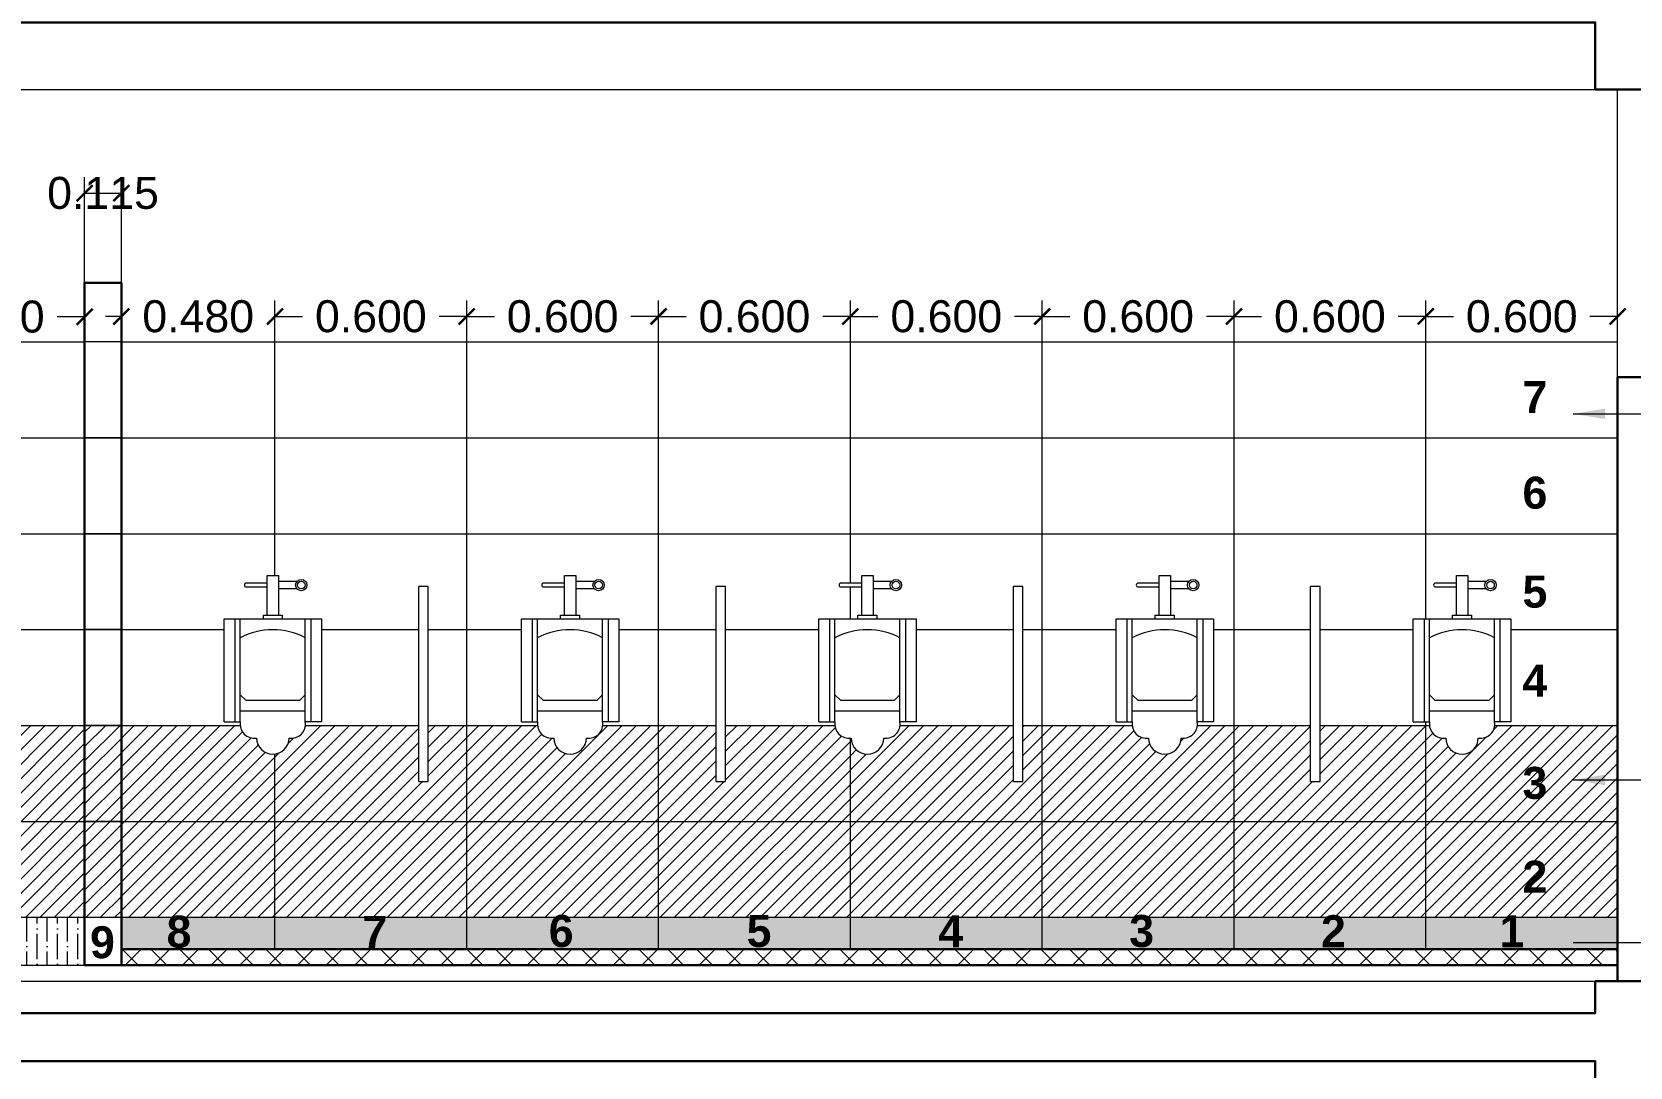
# Model space of a CAD drawing. Header units: millimetres. Extents: x 2733 to 5909, y 1038 to 2089.
# Drawn here: x 2846.129 to 2851.128, y 1044.794 to 1048.033 of the extents above; entities that cross this region are included whole.
import ezdxf

# ---------------------------------------------------------------- set-up
doc = ezdxf.new("R2010")
doc.units = ezdxf.units.MM
doc.header["$PDMODE"] = 35
doc.layers.get('0').update_dxf_attribs({"lineweight": 20})
doc.layers.get('Defpoints').update_dxf_attribs({"lineweight": 15})
for name, color, linetype, lineweight in [('beam', 43, 'Continuous', 20), ('CUBICAL TOILET', 5, 'Continuous', 15), ('DIM', 6, 'Continuous', 18), ('dim.1', 6, 'Continuous', 18), ('Fixture', 44, 'Continuous', 13), ('FLOOR FINISH', 10, 'Continuous', 15), ('Hatch', 43, 'Continuous', 13), ('rcc', 5, 'Continuous', 30), ('TILE HATCH-2', 123, 'Continuous', 9), ('Tiles', 91, 'Continuous', 9), ('Tiles-Text', 230, 'Continuous', 18), ('Wall', 7, 'Continuous', 30)]:
    doc.layers.add(name, color=color, linetype=linetype, lineweight=lineweight)
doc.styles.add('ATTR', font='romans.shx', dxfattribs={"width": 0.8, "height": 0.7})
doc.styles.add('dim-stylus bt', font='arial.ttf')
doc.styles.add('Tabrej', font='arial.ttf')
doc.dimstyles.new('DIMEN', dxfattribs={"dimtxt": 0.3, "dimasz": 0.25, "dimexe": 0.18, "dimexo": 0.0625, "dimgap": 0.09, "dimtad": 0, "dimdec": 3, "dimzin": 0, "dimdsep": 46, "dimtxsty": 'Tabrej', "dimcen": 0, "dimclrd": 256, "dimclre": 256, "dimclrt": 7, "dimadec": 0, "dimazin": 0, "dimtfac": 1, "dimtdec": 3, "dimtofl": 0, "dimtmove": 0, "dimatfit": 1, "dimfxl": 0, "dimtolj": 1, "dimtzin": 0, "dimlwd": -1, "dimlwe": -1, "dimarcsym": 0})
doc.dimstyles.new('Tabrej', dxfattribs={"dimtxt": 4, "dimasz": 0.45, "dimexe": 0.18, "dimexo": 0.0625, "dimgap": 0.09, "dimtad": 0, "dimdec": 3, "dimzin": 0, "dimdsep": 46, "dimtxsty": 'Tabrej', "dimcen": 0, "dimclrd": 256, "dimclre": 256, "dimclrt": 7, "dimaunit": 1, "dimadec": 3, "dimazin": 0, "dimtfac": 1, "dimtdec": 3, "dimtofl": 0, "dimtmove": 0, "dimatfit": 3, "dimfxl": 0, "dimtolj": 1, "dimtzin": 0, "dimlwd": -1, "dimlwe": -1, "dimarcsym": 0})
pattern_1 = [(90, (120.439148, -6.5), (-0.03175, 0.0555625), [0.079375, -0.015875, 0, -0.015875])]

# ---------------------------------------------------------------- blocks, each defined once
blk = doc.blocks.new('_ArchTick')
at = {"color": 0, "const_width": 0.15}
blk.add_lwpolyline([(-0.5, -0.5), (0.5, 0.5)], dxfattribs=at)
blk = doc.blocks.new('*D425')
at = {"layer": 'Defpoints', "color": 0, "lineweight": 15, "transparency": 16777216}
for p in [(2847.489, 1047.1424), (2846.889, 1047.0685), (2847.489, 1047.0635)]:
    blk.add_point(p, dxfattribs=at)
at = {"layer": 'DIM', "transparency": 16777216}
for p, q in [((2846.889, 1047.07), (2846.889, 1047.1924)), ((2847.489, 1047.065), (2847.489, 1047.1924)), ((2846.889, 1047.1424), (2846.9754, 1047.1424)), ((2847.489, 1047.1424), (2847.4025, 1047.1424))]:
    blk.add_line(p, q, dxfattribs=at)
at = {"layer": 'DIM', "transparency": 16777216, "xscale": 0.05, "yscale": 0.05, "zscale": 0.05, "rotation": 180}
blk.add_blockref('_ArchTick', (2846.889, 1047.1424), dxfattribs=at)
at = {"layer": 'DIM', "transparency": 16777216, "xscale": 0.05, "yscale": 0.05, "zscale": 0.05}
blk.add_blockref('_ArchTick', (2847.489, 1047.1424), dxfattribs=at)
at = {"layer": 'DIM', "color": 7, "transparency": 16777216, "insert": (2847.189, 1047.1424), "char_height": 0.1, "attachment_point": 5, "style": 'Tabrej'}
blk.add_mtext('\\A1;0.600', dxfattribs=at)
blk = doc.blocks.new('*D427')
at = {"layer": 'Defpoints', "color": 0, "lineweight": 15, "transparency": 16777216}
for p in [(2846.889, 1047.1424), (2846.4088, 1047.0625), (2846.889, 1047.0635)]:
    blk.add_point(p, dxfattribs=at)
at = {"layer": 'DIM', "transparency": 16777216}
for p, q in [((2846.4088, 1047.064), (2846.4088, 1047.1924)), ((2846.889, 1047.065), (2846.889, 1047.1924)), ((2846.4088, 1047.1424), (2846.3588, 1047.1424)), ((2846.889, 1047.1424), (2846.939, 1047.1424))]:
    blk.add_line(p, q, dxfattribs=at)
at = {"layer": 'DIM', "transparency": 16777216, "xscale": 0.05, "yscale": 0.05, "zscale": 0.05}
blk.add_blockref('_ArchTick', (2846.4088, 1047.1424), dxfattribs=at)
at = {"layer": 'DIM', "transparency": 16777216, "xscale": 0.05, "yscale": 0.05, "zscale": 0.05, "rotation": 180}
blk.add_blockref('_ArchTick', (2846.889, 1047.1424), dxfattribs=at)
at = {"layer": 'DIM', "color": 7, "transparency": 16777216, "insert": (2846.6489, 1047.1424), "char_height": 0.1, "attachment_point": 5, "style": 'Tabrej'}
blk.add_mtext('\\A1;0.480', dxfattribs=at)
blk = doc.blocks.new('*D421')
at = {"layer": 'Defpoints', "color": 0, "lineweight": 15, "transparency": 16777216}
for p in [(2848.689, 1047.1424), (2848.089, 1047.0685), (2848.689, 1047.0635)]:
    blk.add_point(p, dxfattribs=at)
at = {"layer": 'DIM', "transparency": 16777216}
for p, q in [((2848.089, 1047.07), (2848.089, 1047.1924)), ((2848.689, 1047.065), (2848.689, 1047.1924)), ((2848.089, 1047.1424), (2848.1754, 1047.1424)), ((2848.689, 1047.1424), (2848.6025, 1047.1424))]:
    blk.add_line(p, q, dxfattribs=at)
at = {"layer": 'DIM', "transparency": 16777216, "xscale": 0.05, "yscale": 0.05, "zscale": 0.05, "rotation": 180}
blk.add_blockref('_ArchTick', (2848.089, 1047.1424), dxfattribs=at)
at = {"layer": 'DIM', "transparency": 16777216, "xscale": 0.05, "yscale": 0.05, "zscale": 0.05}
blk.add_blockref('_ArchTick', (2848.689, 1047.1424), dxfattribs=at)
at = {"layer": 'DIM', "color": 7, "transparency": 16777216, "insert": (2848.389, 1047.1424), "char_height": 0.1, "attachment_point": 5, "style": 'Tabrej'}
blk.add_mtext('\\A1;0.600', dxfattribs=at)
blk = doc.blocks.new('*D422')
at = {"layer": 'Defpoints', "color": 0, "lineweight": 15, "transparency": 16777216}
for p in [(2848.089, 1047.1424), (2847.489, 1047.0685), (2848.089, 1047.0635)]:
    blk.add_point(p, dxfattribs=at)
at = {"layer": 'DIM', "transparency": 16777216}
for p, q in [((2847.489, 1047.07), (2847.489, 1047.1924)), ((2848.089, 1047.065), (2848.089, 1047.1924)), ((2847.489, 1047.1424), (2847.5754, 1047.1424)), ((2848.089, 1047.1424), (2848.0025, 1047.1424))]:
    blk.add_line(p, q, dxfattribs=at)
at = {"layer": 'DIM', "transparency": 16777216, "xscale": 0.05, "yscale": 0.05, "zscale": 0.05, "rotation": 180}
blk.add_blockref('_ArchTick', (2847.489, 1047.1424), dxfattribs=at)
at = {"layer": 'DIM', "transparency": 16777216, "xscale": 0.05, "yscale": 0.05, "zscale": 0.05}
blk.add_blockref('_ArchTick', (2848.089, 1047.1424), dxfattribs=at)
at = {"layer": 'DIM', "color": 7, "transparency": 16777216, "insert": (2847.789, 1047.1424), "char_height": 0.1, "attachment_point": 5, "style": 'Tabrej'}
blk.add_mtext('\\A1;0.600', dxfattribs=at)
blk = doc.blocks.new('*D428')
at = {"layer": 'Defpoints', "color": 0, "lineweight": 15, "transparency": 16777216}
for p in [(2849.889, 1047.1424), (2849.289, 1047.0685), (2849.889, 1047.0635)]:
    blk.add_point(p, dxfattribs=at)
at = {"layer": 'DIM', "transparency": 16777216}
for p, q in [((2849.289, 1047.07), (2849.289, 1047.1924)), ((2849.889, 1047.065), (2849.889, 1047.1924)), ((2849.289, 1047.1424), (2849.3754, 1047.1424)), ((2849.889, 1047.1424), (2849.8025, 1047.1424))]:
    blk.add_line(p, q, dxfattribs=at)
at = {"layer": 'DIM', "transparency": 16777216, "xscale": 0.05, "yscale": 0.05, "zscale": 0.05, "rotation": 180}
blk.add_blockref('_ArchTick', (2849.289, 1047.1424), dxfattribs=at)
at = {"layer": 'DIM', "transparency": 16777216, "xscale": 0.05, "yscale": 0.05, "zscale": 0.05}
blk.add_blockref('_ArchTick', (2849.889, 1047.1424), dxfattribs=at)
at = {"layer": 'DIM', "color": 7, "transparency": 16777216, "insert": (2849.589, 1047.1424), "char_height": 0.1, "attachment_point": 5, "style": 'Tabrej'}
blk.add_mtext('\\A1;0.600', dxfattribs=at)
blk = doc.blocks.new('*D429')
at = {"layer": 'Defpoints', "color": 0, "lineweight": 15, "transparency": 16777216}
for p in [(2849.289, 1047.1424), (2848.689, 1047.0685), (2849.289, 1047.0635)]:
    blk.add_point(p, dxfattribs=at)
at = {"layer": 'DIM', "transparency": 16777216}
for p, q in [((2848.689, 1047.07), (2848.689, 1047.1924)), ((2849.289, 1047.065), (2849.289, 1047.1924)), ((2848.689, 1047.1424), (2848.7754, 1047.1424)), ((2849.289, 1047.1424), (2849.2025, 1047.1424))]:
    blk.add_line(p, q, dxfattribs=at)
at = {"layer": 'DIM', "transparency": 16777216, "xscale": 0.05, "yscale": 0.05, "zscale": 0.05, "rotation": 180}
blk.add_blockref('_ArchTick', (2848.689, 1047.1424), dxfattribs=at)
at = {"layer": 'DIM', "transparency": 16777216, "xscale": 0.05, "yscale": 0.05, "zscale": 0.05}
blk.add_blockref('_ArchTick', (2849.289, 1047.1424), dxfattribs=at)
at = {"layer": 'DIM', "color": 7, "transparency": 16777216, "insert": (2848.989, 1047.1424), "char_height": 0.1, "attachment_point": 5, "style": 'Tabrej'}
blk.add_mtext('\\A1;0.600', dxfattribs=at)
blk = doc.blocks.new('*D430')
at = {"layer": 'Defpoints', "color": 0, "lineweight": 15, "transparency": 16777216}
for p in [(2851.089, 1047.1424), (2850.489, 1047.0685), (2851.089, 1047.0635)]:
    blk.add_point(p, dxfattribs=at)
at = {"layer": 'DIM', "transparency": 16777216}
for p, q in [((2850.489, 1047.07), (2850.489, 1047.1924)), ((2851.089, 1047.065), (2851.089, 1047.1924)), ((2850.489, 1047.1424), (2850.5754, 1047.1424)), ((2851.089, 1047.1424), (2851.0025, 1047.1424))]:
    blk.add_line(p, q, dxfattribs=at)
at = {"layer": 'DIM', "transparency": 16777216, "xscale": 0.05, "yscale": 0.05, "zscale": 0.05, "rotation": 180}
blk.add_blockref('_ArchTick', (2850.489, 1047.1424), dxfattribs=at)
at = {"layer": 'DIM', "transparency": 16777216, "xscale": 0.05, "yscale": 0.05, "zscale": 0.05}
blk.add_blockref('_ArchTick', (2851.089, 1047.1424), dxfattribs=at)
at = {"layer": 'DIM', "color": 7, "transparency": 16777216, "insert": (2850.789, 1047.1424), "char_height": 0.1, "attachment_point": 5, "style": 'Tabrej'}
blk.add_mtext('\\A1;0.600', dxfattribs=at)
blk = doc.blocks.new('*D431')
at = {"layer": 'Defpoints', "color": 0, "lineweight": 15, "transparency": 16777216}
for p in [(2850.489, 1047.1424), (2849.889, 1047.0685), (2850.489, 1047.0635)]:
    blk.add_point(p, dxfattribs=at)
at = {"layer": 'DIM', "transparency": 16777216}
for p, q in [((2849.889, 1047.07), (2849.889, 1047.1924)), ((2850.489, 1047.065), (2850.489, 1047.1924)), ((2849.889, 1047.1424), (2849.9754, 1047.1424)), ((2850.489, 1047.1424), (2850.4025, 1047.1424))]:
    blk.add_line(p, q, dxfattribs=at)
at = {"layer": 'DIM', "transparency": 16777216, "xscale": 0.05, "yscale": 0.05, "zscale": 0.05, "rotation": 180}
blk.add_blockref('_ArchTick', (2849.889, 1047.1424), dxfattribs=at)
at = {"layer": 'DIM', "transparency": 16777216, "xscale": 0.05, "yscale": 0.05, "zscale": 0.05}
blk.add_blockref('_ArchTick', (2850.489, 1047.1424), dxfattribs=at)
at = {"layer": 'DIM', "color": 7, "transparency": 16777216, "insert": (2850.189, 1047.1424), "char_height": 0.1, "attachment_point": 5, "style": 'Tabrej'}
blk.add_mtext('\\A1;0.600', dxfattribs=at)
blk = doc.blocks.new('*D506')
at = {"layer": 'Defpoints', "color": 0, "lineweight": 15, "transparency": 16777216}
for p in [(2846.4088, 1047.5283), (2846.2938, 1047.246), (2846.4088, 1047.246)]:
    blk.add_point(p, dxfattribs=at)
at = {"layer": 'DIM', "transparency": 16777216}
for p, q in [((2846.2938, 1047.2475), (2846.2938, 1047.5783)), ((2846.4088, 1047.2475), (2846.4088, 1047.5783)), ((2846.2938, 1047.5283), (2846.4088, 1047.5283))]:
    blk.add_line(p, q, dxfattribs=at)
at = {"layer": 'DIM', "transparency": 16777216, "xscale": 0.05, "yscale": 0.05, "zscale": 0.05, "rotation": 180}
blk.add_blockref('_ArchTick', (2846.2938, 1047.5283), dxfattribs=at)
at = {"layer": 'DIM', "transparency": 16777216, "xscale": 0.05, "yscale": 0.05, "zscale": 0.05}
blk.add_blockref('_ArchTick', (2846.4088, 1047.5283), dxfattribs=at)
at = {"layer": 'DIM', "color": 7, "transparency": 16777216, "insert": (2846.3513, 1047.5283), "char_height": 0.1, "attachment_point": 5, "style": 'Tabrej'}
blk.add_mtext('\\A1;0.115', dxfattribs=at)
blk = doc.blocks.new('*D927')
at = {"layer": 'Defpoints', "color": 0, "lineweight": 15, "transparency": 16777216}
for p in [(2846.2938, 1047.1414), (2845.6938, 1047.0675), (2846.2938, 1047.0625)]:
    blk.add_point(p, dxfattribs=at)
at = {"layer": 'DIM', "transparency": 16777216}
for p, q in [((2845.6938, 1047.069), (2845.6938, 1047.1914)), ((2846.2938, 1047.064), (2846.2938, 1047.1914)), ((2845.6938, 1047.1414), (2845.7802, 1047.1414)), ((2846.2938, 1047.1414), (2846.2074, 1047.1414))]:
    blk.add_line(p, q, dxfattribs=at)
at = {"layer": 'DIM', "transparency": 16777216, "xscale": 0.05, "yscale": 0.05, "zscale": 0.05, "rotation": 180}
blk.add_blockref('_ArchTick', (2845.6938, 1047.1414), dxfattribs=at)
at = {"layer": 'DIM', "transparency": 16777216, "xscale": 0.05, "yscale": 0.05, "zscale": 0.05}
blk.add_blockref('_ArchTick', (2846.2938, 1047.1414), dxfattribs=at)
at = {"layer": 'DIM', "color": 7, "transparency": 16777216, "insert": (2845.9938, 1047.1414), "char_height": 0.1, "attachment_point": 5, "style": 'Tabrej'}
blk.add_mtext('\\A1;0.600', dxfattribs=at)
blk = doc.blocks.new('Urinal Toilet 2 EV')
for p, q in [((-1.05, 33), (1.05, 33)), ((-1.05, 25.7), (-1.05, 33)), ((1.05, 33), (1.05, 25.7)), ((-1.05, 31.6), (-4.9, 31.6)), ((-4.9, 30.9), (-1.05, 30.9)), ((1.05, 31.95), (4.483, 31.95)), ((4.472, 30.55), (1.05, 30.55)), ((-7, 25), (-7, 6)), ((-6, 6), (-6, 25)), ((-1.75, 25), (-1.75, 25.7)), ((-1.75, 25.7), (1.75, 25.7)), ((1.75, 25.7), (1.75, 25)), ((6, 6), (6, 25)), ((7, 25), (7, 6)), ((-6, 11), (-5, 10)), ((-5, 10), (5, 10)), ((5, 10), (6, 11)), ((-9, 6), (-6, 6)), ((-6, 8), (6, 8)), ((9, 6), (6, 6))]:
    blk.add_line(p, q)
blk.add_lwpolyline([(-9, 6), (-9, 25), (9, 25), (9, 6)])
for radius in [1.05, 0.7]:
    blk.add_circle((5.25, 31.25), radius)
for centre, radius, start, end in [((-4.9, 31.25), 0.35, 90, 270), ((0, 10.25), 12.75, 61.92752, 118.0725), ((-3.417, 5.583), 2.617, 170.8376, 279.1623), ((3.417, 5.583), 2.617, 260.8377, 9.16235), ((0, 3), 3, 180, 0)]:
    blk.add_arc(centre, radius, start, end)
at = {"style": 'ATTR', "width": 0.8, "flags": 9}
blk.add_attdef('ESTCODE', (0, 0), '', height=0.000000825, dxfattribs=at)
blk = doc.blocks.new('bdgbg')
at = {"layer": 'CUBICAL TOILET', "ltscale": 0.05}
for p, q in [((2847.3688, 1042.8474), (2847.3388, 1042.8474)), ((2848.2988, 1042.8474), (2848.2688, 1042.8474)), ((2849.2288, 1042.8474), (2849.1988, 1042.8474)), ((2850.1588, 1042.8477), (2850.1288, 1042.8477)), ((2847.3388, 1042.237), (2847.3688, 1042.237)), ((2848.2688, 1042.237), (2848.2988, 1042.237)), ((2849.1988, 1042.237), (2849.2288, 1042.237)), ((2850.1288, 1042.2373), (2850.1588, 1042.2373))]:
    blk.add_line(p, q, dxfattribs=at)
for points in [[(2847.3388, 1042.237), (2847.3388, 1042.8474)], [(2847.3688, 1042.237), (2847.3688, 1042.8474)], [(2848.2688, 1042.237), (2848.2688, 1042.8474)], [(2848.2988, 1042.237), (2848.2988, 1042.8474)], [(2849.1988, 1042.237), (2849.1988, 1042.8474)], [(2849.2288, 1042.237), (2849.2288, 1042.8474)], [(2850.1288, 1042.2373), (2850.1288, 1042.8477)], [(2850.1588, 1042.2373), (2850.1588, 1042.8477)]]:
    blk.add_lwpolyline(points, dxfattribs=at)
at = {"layer": 'Fixture', "xscale": 0.01694444444365217, "yscale": 0.01694444444365217, "zscale": 0.01694444444365217}
for p in [(2846.8824, 1042.3225), (2847.8124, 1042.3225), (2848.7424, 1042.3225), (2849.6724, 1042.3225), (2850.6024, 1042.3225)]:
    blk.add_blockref('Urinal Toilet 2 EV', p, dxfattribs=at)

msp = doc.modelspace()

# ---------------------------------------------------------------- hatches: boundary and pattern name
at = {"layer": 'Hatch', "lineweight": 15}
h = msp.add_hatch(dxfattribs=at)
h.set_pattern_fill('ANSI36', color=256, scale=0.01, angle=45, style=0)
h.set_pattern_definition(pattern_1)
h.paths.add_polyline_path([(2851.089, 1045.2625), (2850.489, 1045.2625), (2850.489, 1045.1625), (2851.089, 1045.1625)])
h.paths.add_polyline_path([(2850.489, 1045.2625), (2849.889, 1045.2625), (2849.889, 1045.1625), (2850.489, 1045.1625)])
h.paths.add_polyline_path([(2849.889, 1045.2625), (2849.289, 1045.2625), (2849.289, 1045.1625), (2849.889, 1045.1625)])
h.paths.add_polyline_path([(2849.289, 1045.2625), (2848.689, 1045.2625), (2848.689, 1045.1625), (2849.289, 1045.1625)])
h.paths.add_polyline_path([(2848.689, 1045.2625), (2848.089, 1045.2625), (2848.089, 1045.1625), (2848.689, 1045.1625)])
h.paths.add_polyline_path([(2848.089, 1045.2625), (2847.489, 1045.2625), (2847.489, 1045.1625), (2848.089, 1045.1625)])
h.paths.add_polyline_path([(2847.489, 1045.2625), (2846.889, 1045.2625), (2846.889, 1045.1625), (2847.489, 1045.1625)])
h.paths.add_polyline_path([(2846.889, 1045.2625), (2846.4088, 1045.2625), (2846.4088, 1045.1625), (2846.889, 1045.1625)])
h.paths.add_polyline_path([(2850.7001, 1045.114), (2850.8278, 1045.114), (2850.8278, 1045.3201), (2850.7001, 1045.3201)], flags=9)
h.paths.add_polyline_path([(2850.1379, 1045.1141), (2850.2656, 1045.1141), (2850.2656, 1045.3202), (2850.1379, 1045.3202)], flags=9)
h.paths.add_polyline_path([(2849.5365, 1045.115), (2849.6642, 1045.115), (2849.6642, 1045.321), (2849.5365, 1045.321)], flags=9)
h.paths.add_polyline_path([(2848.9397, 1045.1141), (2849.0674, 1045.1141), (2849.0674, 1045.3202), (2848.9397, 1045.3202)], flags=9)
h.paths.add_polyline_path([(2848.3384, 1045.1152), (2848.4661, 1045.1152), (2848.4661, 1045.3212), (2848.3384, 1045.3212)], flags=9)
h.paths.add_polyline_path([(2847.7201, 1045.115), (2847.8478, 1045.115), (2847.8478, 1045.321), (2847.7201, 1045.321)], flags=9)
h.paths.add_polyline_path([(2847.1376, 1045.1122), (2847.2653, 1045.1122), (2847.2653, 1045.3182), (2847.1376, 1045.3182)], flags=9)
h.paths.add_polyline_path([(2846.5253, 1045.1128), (2846.653, 1045.1128), (2846.653, 1045.3189), (2846.5253, 1045.3189)], flags=9)
h = msp.add_hatch(dxfattribs=at)
h.set_pattern_fill('ANSI36', color=256, scale=0.01, angle=45, style=0)
h.set_pattern_definition(pattern_1)
h.paths.add_polyline_path([(2843.2938, 1045.2625), (2843.089, 1045.2625), (2843.089, 1045.1125), (2843.2938, 1045.1125)])
h.paths.add_polyline_path([(2843.8938, 1045.2625), (2843.2938, 1045.2625), (2843.2938, 1045.1125), (2843.8938, 1045.1125)])
h.paths.add_polyline_path([(2844.4938, 1045.2625), (2843.8938, 1045.2625), (2843.8938, 1045.1125), (2844.4938, 1045.1125)])
h.paths.add_polyline_path([(2845.0938, 1045.2625), (2844.4938, 1045.2625), (2844.4938, 1045.1125), (2845.0938, 1045.1125)])
h.paths.add_polyline_path([(2845.6938, 1045.2625), (2845.0938, 1045.2625), (2845.0938, 1045.1125), (2845.6938, 1045.1125)])
h.paths.add_polyline_path([(2846.2938, 1045.2625), (2845.6938, 1045.2625), (2845.6938, 1045.1125), (2846.2938, 1045.1125)])
h.paths.add_polyline_path([(2843.5463, 1045.0796), (2843.7517, 1045.0796), (2843.7517, 1045.2857), (2843.5463, 1045.2857)], flags=9)
h.paths.add_polyline_path([(2844.1203, 1045.0788), (2844.3257, 1045.0788), (2844.3257, 1045.2848), (2844.1203, 1045.2848)], flags=9)
h.paths.add_polyline_path([(2844.7032, 1045.0788), (2844.9085, 1045.0788), (2844.9085, 1045.2848), (2844.7032, 1045.2848)], flags=9)
h.paths.add_polyline_path([(2845.295, 1045.0796), (2845.5004, 1045.0796), (2845.5004, 1045.2857), (2845.295, 1045.2857)], flags=9)
h.paths.add_polyline_path([(2845.9423, 1045.0796), (2846.0699, 1045.0796), (2846.0699, 1045.2857), (2845.9423, 1045.2857)], flags=9)
at = {"layer": 'Hatch'}
h = msp.add_hatch(dxfattribs=at)
h.set_pattern_fill('ANSI37', color=256, scale=0.02, style=0)
h.set_pattern_definition([(45, (120.43915, -6.5), (-0.0449012806, 0.0449012806), []), (135, (120.43915, -6.5), (-0.0449012806, -0.0449012806), [])])
h.paths.add_polyline_path([(2851.089, 1045.1625), (2846.4088, 1045.1625), (2846.4088, 1045.1125), (2851.089, 1045.1125)])
at = {"layer": 'TILE HATCH-2'}
h = msp.add_hatch(dxfattribs=at)
h.set_pattern_fill('ANSI31', color=256, scale=0.01, style=0)
h.set_pattern_definition([(45, (0, 0.00877), (-0.0224506403, 0.0224506403), [])])
h.paths.add_polyline_path([(2843.319, 1045.5625), (2843.089, 1045.5625), (2843.089, 1045.2625), (2843.319, 1045.2625)])
h.paths.add_polyline_path([(2843.8938, 1045.5625), (2843.319, 1045.5625), (2843.319, 1045.2625), (2843.8938, 1045.2625)])
h.paths.add_polyline_path([(2843.8938, 1045.8625), (2843.319, 1045.8625), (2843.319, 1045.5625), (2843.8938, 1045.5625)])
h.paths.add_polyline_path([(2843.319, 1045.8625), (2843.089, 1045.8625), (2843.089, 1045.5625), (2843.319, 1045.5625)])
h.paths.add_polyline_path([(2844.4938, 1045.8625), (2843.8938, 1045.8625), (2843.8938, 1045.5625), (2844.4938, 1045.5625)])
h.paths.add_polyline_path([(2844.4938, 1045.5625), (2843.8938, 1045.5625), (2843.8938, 1045.2625), (2844.4938, 1045.2625)])
h.paths.add_polyline_path([(2845.0938, 1045.5625), (2844.4938, 1045.5625), (2844.4938, 1045.2625), (2845.0938, 1045.2625)])
h.paths.add_polyline_path([(2845.0938, 1045.8625), (2844.4938, 1045.8625), (2844.4938, 1045.5625), (2845.0938, 1045.5625)])
h.paths.add_polyline_path([(2845.6938, 1045.8625), (2845.0938, 1045.8625), (2845.0938, 1045.5625), (2845.6938, 1045.5625)])
h.paths.add_polyline_path([(2845.6938, 1045.5625), (2845.0938, 1045.5625), (2845.0938, 1045.2625), (2845.6938, 1045.2625)])
h.paths.add_polyline_path([(2846.2938, 1045.5625), (2845.6938, 1045.5625), (2845.6938, 1045.2625), (2846.2938, 1045.2625), (2846.2938, 1045.2713)])
h.paths.add_polyline_path([(2846.2938, 1045.8625), (2845.6938, 1045.8625), (2845.6938, 1045.5625), (2846.2938, 1045.5625), (2846.2938, 1045.5713)])
h = msp.add_hatch(dxfattribs=at)
h.set_pattern_fill('ANSI31', color=256, scale=0.01, style=0)
h.set_pattern_definition([(45, (120.12881, 3.25), (-0.0224506403, 0.0224506403), [])])
h.paths.add_polyline_path([(2846.4088, 1045.5625), (2846.2938, 1045.5625), (2846.2938, 1045.2625), (2846.4088, 1045.2625)])
h.paths.add_polyline_path([(2846.4088, 1045.8625), (2846.2938, 1045.8625), (2846.2938, 1045.5625), (2846.4088, 1045.5625)])
h = msp.add_hatch(dxfattribs=at)
h.set_pattern_fill('ANSI31', color=256, scale=0.01, style=0)
h.paths.add_polyline_path([(2846.889, 1045.7729, -0.45255), (2846.8316, 1045.8233, -0.430705), (2846.7805, 1045.8625), (2846.4088, 1045.8625), (2846.4088, 1045.5625), (2846.889, 1045.5625)])
h.paths.add_polyline_path([(2846.889, 1045.5625), (2846.4088, 1045.5625), (2846.4088, 1045.2625), (2846.889, 1045.2625)])
h.paths.add_polyline_path([(2847.489, 1045.5625), (2846.889, 1045.5625), (2846.889, 1045.2625), (2847.489, 1045.2625)])
h.paths.add_polyline_path([(2847.489, 1045.8625), (2847.3688, 1045.8625), (2847.3688, 1045.687), (2847.3388, 1045.687), (2847.3388, 1045.8625), (2846.9844, 1045.8625, -0.430705), (2846.9333, 1045.8233, -0.376893), (2846.889, 1045.7729), (2846.889, 1045.5625), (2847.489, 1045.5625)])
h.paths.add_polyline_path([(2848.089, 1045.8625), (2847.9144, 1045.8625, -0.430705), (2847.8633, 1045.8233, -1.000007), (2847.7616, 1045.8233, -0.430705), (2847.7105, 1045.8625), (2847.489, 1045.8625), (2847.489, 1045.5625), (2848.089, 1045.5625)])
h.paths.add_polyline_path([(2848.089, 1045.5625), (2847.489, 1045.5625), (2847.489, 1045.2625), (2848.089, 1045.2625)])
h.paths.add_polyline_path([(2848.689, 1045.823, -0.413131), (2848.6405, 1045.8625), (2848.2988, 1045.8625), (2848.2988, 1045.687), (2848.2688, 1045.687), (2848.2688, 1045.8625), (2848.089, 1045.8625), (2848.089, 1045.5625), (2848.689, 1045.5625)])
h.paths.add_polyline_path([(2848.689, 1045.5625), (2848.089, 1045.5625), (2848.089, 1045.2625), (2848.689, 1045.2625)])
h.paths.add_polyline_path([(2849.289, 1045.5625), (2848.689, 1045.5625), (2848.689, 1045.2625), (2849.289, 1045.2625)])
h.paths.add_polyline_path([(2849.889, 1045.8625), (2849.7744, 1045.8625, -0.430705), (2849.7233, 1045.8233, -1.000007), (2849.6216, 1045.8233, -0.430705), (2849.5705, 1045.8625), (2849.289, 1045.8625), (2849.289, 1045.5625), (2849.889, 1045.5625)])
h.paths.add_polyline_path([(2849.889, 1045.5625), (2849.289, 1045.5625), (2849.289, 1045.2625), (2849.889, 1045.2625)])
h.paths.add_polyline_path([(2850.489, 1045.5625), (2849.889, 1045.5625), (2849.889, 1045.2625), (2850.489, 1045.2625)])
h.paths.add_polyline_path([(2850.489, 1045.8625), (2850.1588, 1045.8625), (2850.1588, 1045.6873), (2850.1288, 1045.6873), (2850.1288, 1045.8625), (2849.889, 1045.8625), (2849.889, 1045.5625), (2850.489, 1045.5625)])
h.paths.add_polyline_path([(2851.089, 1045.8625), (2850.7044, 1045.8625, -0.430705), (2850.6533, 1045.8233, -1.000007), (2850.5516, 1045.8233, -0.430705), (2850.5005, 1045.8625), (2850.489, 1045.8625), (2850.489, 1045.5625), (2851.089, 1045.5625)])
h.paths.add_polyline_path([(2851.089, 1045.5625), (2850.489, 1045.5625), (2850.489, 1045.2625), (2851.089, 1045.2625)])
h.paths.add_polyline_path([(2846.5253, 1045.1128), (2846.653, 1045.1128), (2846.653, 1045.3189), (2846.5253, 1045.3189)], flags=9)
h.paths.add_polyline_path([(2847.1376, 1045.1122), (2847.2653, 1045.1122), (2847.2653, 1045.3182), (2847.1376, 1045.3182)], flags=9)
h.paths.add_polyline_path([(2847.7201, 1045.115), (2847.8478, 1045.115), (2847.8478, 1045.321), (2847.7201, 1045.321)], flags=9)
h.paths.add_polyline_path([(2848.3384, 1045.1152), (2848.4661, 1045.1152), (2848.4661, 1045.3212), (2848.3384, 1045.3212)], flags=9)
h.paths.add_polyline_path([(2848.9397, 1045.1141), (2849.0674, 1045.1141), (2849.0674, 1045.3202), (2848.9397, 1045.3202)], flags=9)
h.paths.add_polyline_path([(2849.5365, 1045.115), (2849.6642, 1045.115), (2849.6642, 1045.321), (2849.5365, 1045.321)], flags=9)
h.paths.add_polyline_path([(2850.1379, 1045.1141), (2850.2656, 1045.1141), (2850.2656, 1045.3202), (2850.1379, 1045.3202)], flags=9)
h.paths.add_polyline_path([(2850.7667, 1045.5782), (2850.8944, 1045.5782), (2850.8944, 1045.7843), (2850.7667, 1045.7843)], flags=24)
h.paths.add_polyline_path([(2850.7001, 1045.114), (2850.8278, 1045.114), (2850.8278, 1045.3201), (2850.7001, 1045.3201)], flags=9)
h.paths.add_polyline_path([(2850.7681, 1045.2847), (2850.8958, 1045.2847), (2850.8958, 1045.4908), (2850.7681, 1045.4908)], flags=24)
h = msp.add_hatch(dxfattribs=at)
h.set_pattern_fill('ANSI31', color=256, scale=0.01, style=0)
h.paths.add_polyline_path([(2849.289, 1045.8625), (2849.2288, 1045.8625), (2849.2288, 1045.687), (2849.1988, 1045.687), (2849.1988, 1045.8625), (2848.8444, 1045.8625, -0.430666), (2848.7933, 1045.8233), (2848.7933, 1045.8233, -0.999715), (2848.6916, 1045.8233), (2848.6916, 1045.8233, -0.007458), (2848.6903, 1045.8231), (2848.689, 1045.5625), (2849.289, 1045.5625)])

# ---------------------------------------------------------------- linework, layer by layer
at = {"lineweight": 15}
msp.add_line((2851.089, 1045.1125), (2851.089, 1047.0625), dxfattribs=at)
msp.add_lwpolyline([(2851.319, 1046.9525), (2851.089, 1046.9525), (2851.089, 1047.8525), (2851.319, 1047.8525)], close=True, dxfattribs=at)
at = {"layer": 'beam', "lineweight": 15}
msp.add_line((2843.159, 1047.8525), (2851.019, 1047.8525), dxfattribs=at)
at = {"layer": 'FLOOR FINISH', "lineweight": 15}
for p, q in [((2843.089, 1045.1125), (2851.089, 1045.1125)), ((2843.154, 1045.0625), (2851.019, 1045.0625))]:
    msp.add_line(p, q, dxfattribs=at)
at = {"layer": 'rcc'}
for points in [[(2842.859, 1047.8525), (2843.159, 1047.8525), (2843.159, 1048.0625), (2851.019, 1048.0625), (2851.019, 1047.8525), (2851.809, 1047.8525), (2851.809, 1047.8925), (2851.849, 1047.8925), (2851.849, 1047.8525), (2851.919, 1047.8525), (2851.919, 1047.9275), (2851.319, 1047.9525), (2851.319, 1048.3125), (2851.019, 1048.3125), (2851.019, 1048.2125), (2843.159, 1048.2125), (2843.159, 1048.3125), (2842.859, 1048.3125)], [(2842.859, 1044.6025), (2843.159, 1044.6025), (2843.159, 1044.8125), (2851.019, 1044.8125), (2851.019, 1044.6025), (2851.809, 1044.6025), (2851.809, 1044.6425), (2851.849, 1044.6425), (2851.849, 1044.6025), (2851.919, 1044.6025), (2851.919, 1044.6775), (2851.319, 1044.7025), (2851.319, 1045.0625), (2851.019, 1045.0625), (2851.019, 1044.9625), (2843.159, 1044.9625), (2843.159, 1045.0625), (2842.859, 1045.0625)]]:
    msp.add_lwpolyline(points, close=True, dxfattribs=at)
at = {"layer": 'Tiles', "lineweight": 15}
for p, q in [((2843.089, 1047.0625), (2846.2938, 1047.0625)), ((2846.4088, 1047.0625), (2851.089, 1047.0625)), ((2846.889, 1046.3317), (2846.889, 1047.0625)), ((2847.489, 1045.1625), (2847.489, 1047.0625)), ((2848.089, 1045.1625), (2848.089, 1047.0625)), ((2848.689, 1046.3079), (2848.689, 1047.0625)), ((2849.046, 1047.0625), (2849.317, 1047.0625)), ((2849.289, 1045.1625), (2849.289, 1047.0625)), ((2849.889, 1045.1625), (2849.889, 1047.0625)), ((2850.489, 1046.1961), (2850.489, 1047.0625)), ((2843.089, 1046.7625), (2846.2938, 1046.7625)), ((2846.4088, 1046.7625), (2851.089, 1046.7625)), ((2843.089, 1046.4625), (2846.2938, 1046.4625)), ((2846.4088, 1046.4625), (2851.089, 1046.4625)), ((2848.689, 1046.1961), (2848.689, 1046.2961)), ((2843.089, 1046.1625), (2846.2938, 1046.1625)), ((2846.4088, 1046.1625), (2846.7299, 1046.1625)), ((2847.0349, 1046.1625), (2847.3388, 1046.1625)), ((2847.3688, 1046.1625), (2847.6599, 1046.1625)), ((2847.9649, 1046.1625), (2848.2688, 1046.1625)), ((2848.2988, 1046.1625), (2848.5899, 1046.1625)), ((2848.8949, 1046.1625), (2849.1988, 1046.1625)), ((2849.2288, 1046.1625), (2849.5199, 1046.1625)), ((2849.8249, 1046.1625), (2850.1288, 1046.1625)), ((2850.1588, 1046.1625), (2850.4499, 1046.1625)), ((2850.7549, 1046.1625), (2851.089, 1046.1625)), ((2843.089, 1045.8625), (2846.2938, 1045.8625)), ((2846.4088, 1045.8625), (2846.7805, 1045.8625)), ((2846.9844, 1045.8625), (2847.3388, 1045.8625)), ((2847.3688, 1045.8625), (2847.7105, 1045.8625)), ((2847.9144, 1045.8625), (2848.2688, 1045.8625)), ((2848.2988, 1045.8625), (2848.6405, 1045.8625)), ((2848.8444, 1045.8625), (2849.1988, 1045.8625)), ((2849.2288, 1045.8625), (2849.5705, 1045.8625)), ((2849.7744, 1045.8625), (2850.1288, 1045.8625)), ((2850.1588, 1045.8625), (2850.5005, 1045.8625)), ((2850.489, 1045.1625), (2850.489, 1045.8742)), ((2850.7044, 1045.8625), (2851.089, 1045.8625)), ((2848.689, 1045.1625), (2848.689, 1045.823)), ((2846.889, 1045.1625), (2846.889, 1045.7729)), ((2843.089, 1045.5625), (2846.2938, 1045.5625)), ((2846.4088, 1045.5625), (2851.089, 1045.5625)), ((2843.089, 1045.2625), (2846.2938, 1045.2625)), ((2846.4088, 1045.2625), (2851.089, 1045.2625))]:
    msp.add_line(p, q, dxfattribs=at)
for points in [[(2846.2938, 1046.7625), (2846.4088, 1046.7625), (2846.4088, 1047.0625), (2846.2938, 1047.0625)], [(2846.2938, 1046.4625), (2846.4088, 1046.4625), (2846.4088, 1046.7625), (2846.2938, 1046.7625)], [(2846.2938, 1046.1625), (2846.4088, 1046.1625), (2846.4088, 1046.4625), (2846.2938, 1046.4625)], [(2846.2938, 1045.8625), (2846.4088, 1045.8625), (2846.4088, 1046.1625), (2846.2938, 1046.1625)], [(2846.2938, 1045.5625), (2846.4088, 1045.5625), (2846.4088, 1045.8625), (2846.2938, 1045.8625)], [(2846.2938, 1045.2625), (2846.4088, 1045.2625), (2846.4088, 1045.5625), (2846.2938, 1045.5625)], [(2846.2938, 1045.2625), (2846.4088, 1045.2625), (2846.4088, 1045.1125), (2846.2938, 1045.1125)]]:
    msp.add_lwpolyline(points, close=True, dxfattribs=at)
at = {"layer": 'Wall'}
for points in [[(2846.2938, 1047.2475), (2846.2938, 1045.1125), (2846.4088, 1045.1125), (2846.4088, 1047.2475)], [(2851.319, 1046.9525), (2851.089, 1046.9525), (2851.089, 1045.0625), (2851.319, 1045.0625)], [(2846.4088, 1045.1125), (2851.089, 1045.1125), (2851.089, 1045.1625), (2846.4088, 1045.1625)]]:
    msp.add_lwpolyline(points, close=True, dxfattribs=at)

# ---------------------------------------------------------------- block references
at = {"lineweight": 15}
msp.add_blockref('bdgbg', (0, 3.45), dxfattribs=at)

# ---------------------------------------------------------------- texts
at = {"layer": 'Tiles-Text', "char_height": 0.1, "width": 0.096954, "attachment_point": 5, "style": 'dim-stylus bt'}
for s, insert in [('{\\fArial|b1|i0|c0|p34;7}', (2850.8302, 1046.8902)), ('{\\fArial|b1|i0|c0|p34;6}', (2850.8302, 1046.5902)), ('{\\fArial|b1|i0|c0|p34;5}', (2850.8302, 1046.2807)), ('{\\fArial|b1|i0|c0|p34;4}', (2850.8302, 1046.0025)), ('{\\fArial|b1|i0|c0|p34;3}', (2850.8302, 1045.6822)), ('{\\fArial|b1|i0|c0|p34;2}', (2850.8302, 1045.3895)), ('{\\fArial|b1|i0|c0|p34;8}', (2846.5889, 1045.2168)), ('{\\fArial|b1|i0|c0|p34;7}', (2847.2013, 1045.2168)), ('{\\fArial|b1|i0|c0|p34;6}', (2847.7844, 1045.2189)), ('{\\fArial|b1|i0|c0|p34;5}', (2848.4033, 1045.2189)), ('{\\fArial|b1|i0|c0|p34;4}', (2849.0033, 1045.2189)), ('{\\fArial|b1|i0|c0|p34;3}', (2849.6, 1045.2189)), ('{\\fArial|b1|i0|c0|p34;2}', (2850.2, 1045.2189)), ('{\\fArial|b1|i0|c0|p34;1}', (2850.7582, 1045.2188)), ('{\\fArial|b1|i0|c0|p34;9}', (2846.3494, 1045.1836))]:
    msp.add_mtext(s, dxfattribs=dict(at, insert=insert))

# ---------------------------------------------------------------- dimensions: what is measured, and where the dimension line sits
at = {"layer": 'DIM'}
dim = msp.add_linear_dim(base=(2846.4088, 1047.5283), p1=(2846.2938, 1047.246), p2=(2846.4088, 1047.246), dimstyle='DIMEN', override={"dimscale": 0.5, "dimtxt": 0.2, "dimasz": 0.1, "dimexe": 0.1, "dimexo": 0.003, "dimblk1": 'ArchTick', "dimblk2": 'ArchTick', "dimsah": 1}, dxfattribs=at)
dim.commit()
dim.dimension.update_dxf_attribs({"geometry": '*D506', "text_midpoint": (2846.3513, 1047.5283), "dimtype": 160})
for base, p1, p2, picture, middle in [((2846.2938, 1047.1414), (2845.6938, 1047.0675), (2846.2938, 1047.0625), '*D927', (2845.9938, 1047.1414)), ((2846.889, 1047.1424), (2846.4088, 1047.0625), (2846.889, 1047.0635), '*D427', (2846.6489, 1047.1424)), ((2847.489, 1047.1424), (2846.889, 1047.0685), (2847.489, 1047.0635), '*D425', (2847.189, 1047.1424)), ((2848.089, 1047.1424), (2847.489, 1047.0685), (2848.089, 1047.0635), '*D422', (2847.789, 1047.1424)), ((2848.689, 1047.1424), (2848.089, 1047.0685), (2848.689, 1047.0635), '*D421', (2848.389, 1047.1424)), ((2849.289, 1047.1424), (2848.689, 1047.0685), (2849.289, 1047.0635), '*D429', (2848.989, 1047.1424)), ((2849.889, 1047.1424), (2849.289, 1047.0685), (2849.889, 1047.0635), '*D428', (2849.589, 1047.1424)), ((2850.489, 1047.1424), (2849.889, 1047.0685), (2850.489, 1047.0635), '*D431', (2850.189, 1047.1424)), ((2851.089, 1047.1424), (2850.489, 1047.0685), (2851.089, 1047.0635), '*D430', (2850.789, 1047.1424))]:
    dim = msp.add_linear_dim(base=base, p1=p1, p2=p2, dimstyle='DIMEN', override={"dimscale": 0.5, "dimtxt": 0.2, "dimasz": 0.1, "dimexe": 0.1, "dimexo": 0.003, "dimblk1": 'ArchTick', "dimblk2": 'ArchTick', "dimsah": 1}, dxfattribs=at)
    dim.commit()
    dim.dimension.update_dxf_attribs({"geometry": picture, "text_midpoint": middle})

# ---------------------------------------------------------------- leaders
at = {"layer": 'dim.1', "ltscale": 0.02}
for points in [[(2850.9497, 1046.8377), (2853.0347, 1046.8377)], [(2850.9497, 1045.6923), (2852.8207, 1045.6923)], [(2850.9497, 1045.1833), (2852.3304, 1045.1833)]]:
    msp.add_leader(points, dimstyle='Tabrej', override={"dimasz": 0.1}, dxfattribs=at)

doc.saveas('drawing.dxf')
